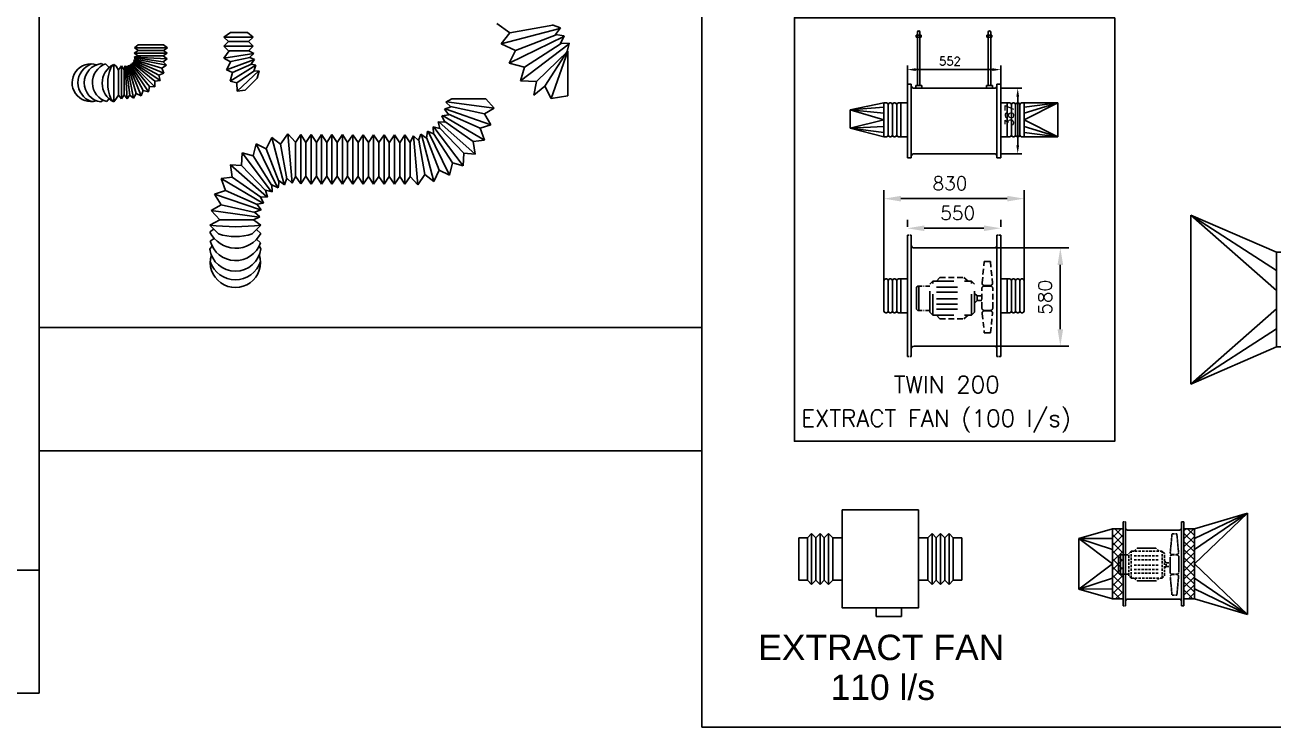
# Model space of a CAD drawing. Extents: x 462150 to 593348, y 35809 to 85242.
# Drawn here: x 512247 to 519624, y 35809 to 39959 of the extents above; entities that cross this region are included whole.
import ezdxf

# ---------------------------------------------------------------- set-up
doc = ezdxf.new("R2010")
doc.units = 0
doc.header["$LTSCALE"] = 500
doc.header["$MEASUREMENT"] = 0
for name, pattern in [('DASH3', [200, 100, -100]), ('DSH1', [0.101, 0.067, -0.034]), ('HIDDEN', [0.375, 0.25, -0.125])]:
    doc.linetypes.add(name, pattern=pattern)
for name, color, linetype in [('AC-DIM', 7, 'Continuous'), ('AC-EDUCT', 3, 'Continuous'), ('AC-EQUIPMENT', 230, 'Continuous'), ('AC-FAN', 7, 'Continuous'), ('AC-TEXT', 7, 'Continuous'), ('AC-VAV', 1, 'Continuous'), ('EDUCT', 3, 'Continuous'), ('FCU', 2, 'Continuous'), ('KHALED', 2, 'Continuous'), ('M_FLX', 2, 'Continuous'), ('MEQUIP', 2, 'Continuous'), ('MEQUIP5', 1, 'DASH3'), ('MH-FLX', 2, 'Continuous'), ('MH-SUPORT', 1, 'Continuous'), ('MNUTS', 2, 'Continuous')]:
    doc.layers.add(name, color=color, linetype=linetype)
doc.styles.add('ROMAND', font='sanss___.ttf', dxfattribs={"height": 0.3})
doc.styles.add('ROMANS', font='romans.shx', dxfattribs={"width": 0.8, "height": 100})
doc.styles.add('SIMPLEX', font='SIMPLEX.SHX')
doc.dimstyles.new('SHERIF-K', dxfattribs={"dimtxt": 80, "dimasz": 100, "dimexe": 50, "dimexo": 50, "dimgap": 50, "dimtad": 1, "dimdec": 0, "dimrnd": 5, "dimdsep": 46, "dimtxsty": 'SIMPLEX', "dimcen": -1, "dimdle": 100, "dimclrd": 161, "dimclre": 161, "dimclrt": 7, "dimadec": 0, "dimazin": 0, "dimtfac": 1, "dimtdec": 0, "dimtix": 1, "dimtmove": 0, "dimatfit": 0, "dimfxl": 1, "dimtolj": 1, "dimtzin": 0, "dimlwd": -1, "dimarcsym": 0})
doc.dimstyles.new('SHERIF-K_SEC', dxfattribs={"dimtxt": 50, "dimasz": 50, "dimexe": 25, "dimexo": 25, "dimgap": 25, "dimtad": 1, "dimdec": 0, "dimdsep": 46, "dimtxsty": 'SIMPLEX', "dimcen": -0.5, "dimdle": 100, "dimclrd": 161, "dimclre": 161, "dimclrt": 7, "dimadec": 0, "dimazin": 0, "dimtfac": 1, "dimtdec": 0, "dimtix": 1, "dimtmove": 0, "dimatfit": 0, "dimfxl": 1, "dimtolj": 1, "dimtzin": 0, "dimlwd": -1, "dimarcsym": 0})

# ---------------------------------------------------------------- blocks, each defined once
blk = doc.blocks.new('EF-B-02')
at = {"layer": 'AC-FAN'}
for p, q in [((305, 0), (-305, 0)), ((280, 0), (280, -32)), ((-300.3, -52.2), (-280, -32)), ((-280, -72.3), (-300.3, -52.2)), ((300.3, -52.2), (-300.3, -52.2)), ((-300.3, -92.5), (-280, -72.3)), ((-280, -31.9), (-280, 0)), ((280, -32), (-280, -32)), ((280, -72.3), (-280, -72.3)), ((300.3, -52.2), (280, -32)), ((280, -72.3), (300.3, -52.2)), ((300.3, -92.5), (280, -72.3)), ((-280, -112.3), (-300.3, -92.5)), ((300.3, -92.5), (-300.3, -92.5)), ((280, -112.3), (-280, -112.3)), ((-280, -142), (-280, -112.3)), ((280, -112.3), (300.3, -92.5)), ((280, -112.3), (280, -142.1)), ((-327, -620), (-327, -167)), ((-327, -167), (327, -167)), ((327, -620), (327, -167)), ((-327, -620), (327, -620)), ((-280, -645), (-280, -674.7)), ((280, -674.7), (280, -644.9)), ((-280, -674.7), (-300.3, -694.5)), ((-300.3, -694.5), (-280, -714.7)), ((300.3, -694.5), (-300.3, -694.5)), ((-280, -714.7), (-300.3, -734.8)), ((-300.3, -734.8), (-280, -755)), ((300.3, -734.8), (-300.3, -734.8)), ((280, -674.7), (-280, -674.7)), ((280, -714.7), (-280, -714.7)), ((280, -674.7), (300.3, -694.5)), ((300.3, -694.5), (280, -714.7)), ((280, -714.7), (300.3, -734.8)), ((300.3, -734.8), (280, -755)), ((305, -787), (-305, -787)), ((280, -755), (-280, -755)), ((-280, -755.1), (-280, -1012)), ((280, -1012), (280, -755)), ((280, -883.5), (-280, -883.5)), ((-234.5, -933.5), (-255.1, -833.5)), ((-189.7, -908.5), (-200, -858.5)), ((-134.5, -933.5), (-155.1, -833.5)), ((-89.7, -908.5), (-100, -858.5)), ((-34.5, -933.5), (-55.1, -833.5)), ((10.3, -908.5), (0, -858.5)), ((65.5, -933.5), (44.9, -833.5)), ((110.3, -908.5), (100, -858.5)), ((165.5, -933.5), (144.9, -833.5)), ((210.3, -908.5), (200, -858.5)), ((265.5, -933.5), (244.9, -833.5)), ((280, -1012), (-280, -1012))]:
    blk.add_line(p, q, dxfattribs=at)
at = {"layer": 'AC-FAN', "color": 9, "linetype": 'HIDDEN'}
for p, q in [((-112.6, -229.1), (-93.3, -209.8)), ((93.3, -209.8), (-93.3, -209.8)), ((-72.4, -179.9), (-80.4, -187.9)), ((-80.4, -187.9), (-80.4, -209.8)), ((80.4, -195.9), (-80.4, -195.9)), ((72.4, -179.9), (-72.4, -179.9)), ((0, -167), (0, -620)), ((80.4, -187.9), (72.4, -179.9)), ((80.4, -187.9), (80.4, -209.8)), ((112.6, -229.1), (93.3, -209.8)), ((-112.6, -253.2), (-136.7, -276.8)), ((-136.7, -276.8), (-136.7, -435.1)), ((-112.6, -229.1), (-112.6, -486.4)), ((112.6, -229.1), (-112.6, -229.1)), ((-72.4, -253.2), (-72.4, -462.3)), ((-40.2, -253.2), (-40.2, -462.3)), ((4, -253.2), (4, -462.3)), ((40.2, -253.2), (40.2, -462.3)), ((72.4, -253.2), (72.4, -462.3)), ((112.6, -229.1), (112.6, -486.4)), ((112.6, -253.2), (136.7, -276.8)), ((136.7, -276.8), (136.7, -435.1)), ((-112.6, -462.3), (-136.7, -435.1)), ((112.6, -462.3), (136.7, -435.1)), ((112.6, -486.4), (-112.6, -486.4)), ((-93.3, -505.7), (-112.6, -486.4)), ((93.3, -505.7), (-93.3, -505.7)), ((-16.1, -521.8), (-32.2, -505.7)), ((32.2, -505.7), (16.1, -521.8)), ((112.6, -486.4), (93.3, -505.7)), ((-72.3, -555.1), (-229.5, -565.5)), ((-229.5, -565.5), (-229.5, -594.2)), ((-59.8, -566.6), (-59.8, -593.1)), ((-57.5, -565.5), (-57.5, -594.2)), ((46, -554), (-46, -554)), ((16.1, -521.8), (-16.1, -521.8)), ((-16.1, -521.8), (-16.1, -554)), ((16.1, -521.8), (16.1, -554)), ((57.5, -565.5), (57.5, -594.2)), ((59.8, -566.6), (59.8, -593.1)), ((72.3, -555.1), (202.5, -565.5)), ((202.5, -565.5), (202.5, -594.2)), ((-229.5, -594.2), (-72.3, -604.5)), ((46, -605.7), (-46, -605.7)), ((202.5, -594.2), (72.3, -604.5))]:
    blk.add_line(p, q, dxfattribs=at)
at = {"layer": 'AC-FAN'}
for points in [[(-352, -167), (352, -167), (352, -142), (-352, -142)], [(-352, -620), (352, -620), (352, -645), (-352, -645)]]:
    blk.add_lwpolyline(points, close=True, dxfattribs=at)
at = {"layer": 'AC-FAN', "color": 9, "linetype": 'HIDDEN'}
for centre, start, end in [((-71.3, -566.6), 0, 95.29008), ((-46, -565.5), 90, 180), ((46, -565.5), 0, 90), ((71.3, -566.6), 84.70992, 180), ((-71.3, -593.1), 264.70992, 0), ((-46, -594.2), 180, 270), ((46, -594.2), 270, 0), ((71.3, -593.1), 180, 275.29008)]:
    blk.add_arc(centre, 11.5, start, end, dxfattribs=at)
blk = doc.blocks.new('EXH-FAN-01')
at = {"layer": 'AC-EDUCT'}
for p, q in [((173, 898.9), (-827, 898.9)), ((-607, 393.5), (-827, 898.9)), ((-607, -618.5), (-827, -1123.9)), ((173, -1123.9), (-827, -1123.9))]:
    blk.add_line(p, q, dxfattribs=at)
at = {"layer": 'AC-EDUCT', "color": 2}
for p, q in [((-827, 898.9), (-498.7, 393.5)), ((-827, 898.9), (-380.9, 393.5)), ((173, 898.9), (-273.1, 393.5)), ((173, 898.9), (-155.3, 393.5)), ((-47, 393.5), (173, 898.9)), ((-827, -1123.9), (-498.7, -618.5)), ((-827, -1123.9), (-380.9, -618.5)), ((173, -1123.9), (-273.1, -618.5)), ((173, -1123.9), (-155.3, -618.5)), ((-47, -618.5), (173, -1123.9))]:
    blk.add_line(p, q, dxfattribs=at)
at = {"layer": 'AC-FAN'}
blk.add_blockref('EF-B-02', (-327, 393.5), dxfattribs=at)
at = {"layer": 'AC-TEXT', "insert": (39.2, -481.9), "char_height": 100, "width": 2863.634, "attachment_point": 1, "style": 'ROMANS'}
blk.add_mtext('NRD', dxfattribs=at)
blk = doc.blocks.new('TEF-G-01')
at = {"color": 7}
for p, q in [((-506, 125), (-506, -125)), ((-450, 125), (-506, 125)), ((0, 125), (56, 125)), ((56, 125), (56, -125)), ((-450, -125), (-506, -125)), ((0, -125), (56, -125)), ((-250, -290), (-250, -340)), ((-100, -290), (-100, -340)), ((-100, -340), (-250, -340))]:
    blk.add_line(p, q, dxfattribs=at)
blk.add_lwpolyline([(-450, 290), (0, 290), (0, -290), (-450, -290)], close=True)
blk = doc.blocks.new('*D593')
at = {"layer": 'Defpoints', "color": 0, "transparency": 16777216}
for p in [(518014.7, 38757.3), (517462.5, 38715.7), (518014.7, 38715.7)]:
    blk.add_point(p, dxfattribs=at)
at = {"layer": 'FCU', "color": 161, "lineweight": -2, "transparency": 16777216}
for p, q in [((517462.5, 38765.7), (517462.5, 38807.3)), ((518014.7, 38765.7), (518014.7, 38807.3))]:
    blk.add_line(p, q, dxfattribs=at)
at = {"layer": 'FCU', "color": 161, "transparency": 16777216}
blk.add_line((517562.5, 38757.3), (517914.7, 38757.3), dxfattribs=at)
for points in [[(517562.5, 38774), (517562.5, 38740.7), (517462.5, 38757.3)], [(517914.7, 38774), (517914.7, 38740.7), (518014.7, 38757.3)]]:
    blk.add_solid(points, dxfattribs=at)
at = {"layer": 'FCU', "color": 7, "transparency": 16777216, "insert": (517760.4, 38847.3), "char_height": 80, "attachment_point": 5, "style": 'SIMPLEX'}
blk.add_mtext('\\A1;550', dxfattribs=at)
blk = doc.blocks.new('*D594')
at = {"layer": 'Defpoints', "color": 0, "transparency": 16777216}
for p in [(517738.6, 38640.8), (517738.6, 38060.8), (518366.8, 38060.8)]:
    blk.add_point(p, dxfattribs=at)
at = {"layer": 'FCU', "color": 161, "lineweight": -2, "transparency": 16777216}
for p, q in [((517788.6, 38640.8), (518416.8, 38640.8)), ((517788.6, 38060.8), (518416.8, 38060.8))]:
    blk.add_line(p, q, dxfattribs=at)
at = {"layer": 'FCU', "color": 161, "transparency": 16777216}
blk.add_line((518366.8, 38540.8), (518366.8, 38160.8), dxfattribs=at)
for points in [[(518350.1, 38540.8), (518383.5, 38540.8), (518366.8, 38640.8)], [(518350.1, 38160.8), (518383.5, 38160.8), (518366.8, 38060.8)]]:
    blk.add_solid(points, dxfattribs=at)
at = {"layer": 'FCU', "color": 7, "transparency": 16777216, "insert": (518276.8, 38349.3), "char_height": 80, "attachment_point": 5, "rotation": 90, "style": 'SIMPLEX'}
blk.add_mtext('\\A1;580', dxfattribs=at)
blk = doc.blocks.new('*D595')
at = {"layer": 'Defpoints', "color": 0, "transparency": 16777216}
for p in [(518152.7, 38932.3), (517324.5, 38357.8), (518152.7, 38357.8)]:
    blk.add_point(p, dxfattribs=at)
at = {"layer": 'FCU', "color": 161, "lineweight": -2, "transparency": 16777216}
for p, q in [((517324.5, 38407.8), (517324.5, 38982.3)), ((518152.7, 38407.8), (518152.7, 38982.3))]:
    blk.add_line(p, q, dxfattribs=at)
at = {"layer": 'FCU', "color": 161, "transparency": 16777216}
blk.add_line((517424.5, 38932.3), (518052.7, 38932.3), dxfattribs=at)
for points in [[(517424.5, 38949), (517424.5, 38915.6), (517324.5, 38932.3)], [(518052.7, 38949), (518052.7, 38915.6), (518152.7, 38932.3)]]:
    blk.add_solid(points, dxfattribs=at)
at = {"layer": 'FCU', "color": 7, "transparency": 16777216, "insert": (517714.5, 39022.3), "char_height": 80, "attachment_point": 5, "style": 'SIMPLEX'}
blk.add_mtext('\\A1;830', dxfattribs=at)
blk = doc.blocks.new('NUT')
at = {"layer": 'MNUTS'}
for p, q in [((-270, 0), (270, 0)), ((270, 0), (270, -194)), ((-270, 0), (-270, -194)), ((-225, -220), (-270, -194)), ((-225, -220), (225, -220)), ((-135, 0), (-135, -194)), ((135, 0), (135, -194)), ((225, -220), (270, -194))]:
    blk.add_line(p, q, dxfattribs=at)
for centre, radius, start, end in [((-202, -107), 110, 236.18895, 307.43304), ((0, 209), 425, 251.46077, 288.51142), ((202, -107), 110, 232.56696, 303.81105)]:
    blk.add_arc(centre, radius, start, end, dxfattribs=at)
blk = doc.blocks.new('*D596')
at = {"layer": 'AC-DIM', "color": 161, "lineweight": -2, "ltscale": 0.02, "transparency": 16777216}
for p, q in [((517462.5, 39595), (517462.5, 39719.9)), ((518014.7, 39595), (518014.7, 39719.9))]:
    blk.add_line(p, q, dxfattribs=at)
at = {"layer": 'AC-DIM', "color": 161, "ltscale": 0.02, "transparency": 16777216}
blk.add_line((517964.7, 39694.9), (517512.5, 39694.9), dxfattribs=at)
for points in [[(517512.5, 39703.3), (517512.5, 39686.6), (517462.5, 39694.9)], [(517964.7, 39703.3), (517964.7, 39686.6), (518014.7, 39694.9)]]:
    blk.add_solid(points, dxfattribs=at)
at = {"layer": 'Defpoints', "color": 0, "ltscale": 0.02, "transparency": 16777216}
for p in [(517462.5, 39694.9), (517462.5, 39570), (518014.7, 39570)]:
    blk.add_point(p, dxfattribs=at)
at = {"layer": 'AC-DIM', "color": 7, "ltscale": 0.02, "transparency": 16777216, "insert": (517714.3, 39744.9), "char_height": 50, "attachment_point": 5, "style": 'SIMPLEX'}
blk.add_mtext('\\A1;552', dxfattribs=at)
blk = doc.blocks.new('*D597')
at = {"layer": 'AC-DIM', "color": 161, "lineweight": -2, "ltscale": 0.02, "transparency": 16777216}
for p, q in [((518016.3, 39584.7), (518140, 39584.7)), ((518016.3, 39197.7), (518140, 39197.7))]:
    blk.add_line(p, q, dxfattribs=at)
at = {"layer": 'AC-DIM', "color": 161, "ltscale": 0.02, "transparency": 16777216}
blk.add_line((518115, 39534.7), (518115, 39247.7), dxfattribs=at)
for points in [[(518106.6, 39534.7), (518123.3, 39534.7), (518115, 39584.7)], [(518106.6, 39247.7), (518123.3, 39247.7), (518115, 39197.7)]]:
    blk.add_solid(points, dxfattribs=at)
at = {"layer": 'Defpoints', "color": 0, "ltscale": 0.02, "transparency": 16777216}
for p in [(517991.3, 39584.7), (517991.3, 39197.7), (518115, 39197.7)]:
    blk.add_point(p, dxfattribs=at)
at = {"layer": 'AC-DIM', "color": 7, "ltscale": 0.02, "transparency": 16777216, "insert": (518065, 39425.3), "char_height": 50, "attachment_point": 5, "rotation": 90, "style": 'SIMPLEX'}
blk.add_mtext('\\A1;387', dxfattribs=at)
blk = doc.blocks.new('A$C4105')
at = {"layer": 'MEQUIP', "color": 2}
for p, q in [((3, 4390), (3, 10)), ((53, 4390), (3, 4390)), ((133, 4390), (83, 4390)), ((133, 4390), (133, 790)), ((2943, 4040), (233, 4040)), ((3043, 4390), (3043, 790)), ((3093, 4390), (3043, 4390)), ((3173, 4390), (3123, 4390)), ((3173, 4390), (3173, 10)), ((133, 790), (133, 340)), ((3043, 790), (3043, 340)), ((53, 10), (3, 10)), ((133, 10), (83, 10)), ((133, 340), (133, 10)), ((2943, 440), (233, 440)), ((3043, 340), (3043, 10)), ((3043, 10), (3093, 10)), ((3123, 10), (3173, 10))]:
    blk.add_line(p, q, dxfattribs=at)
for centre, start, end in [((233, 4140), 180, 270), ((2943, 4140), 270, 360), ((233, 340), 90, 180), ((2943, 340), 0, 90)]:
    blk.add_arc(centre, 100, start, end, dxfattribs=at)
at = {"layer": 'MEQUIP5', "color": 2, "linetype": 'DSH1'}
for p, q in [((373, 3840), (283, 2869)), ((713, 2869), (623, 3840)), ((273, 2640), (273, 1840)), ((723, 2640), (723, 1840)), ((2446, 3090), (1462, 3090)), ((373, 640), (283, 1610)), ((713, 1610), (623, 640)), ((2446, 1390), (1462, 1390))]:
    blk.add_line(p, q, dxfattribs=at)
at = {"layer": 'MEQUIP5', "color": 2, "linetype": 'HIDDEN'}
for p, q in [((623, 3840), (373, 3840)), ((623, 2740), (373, 2740)), ((613, 2760), (383, 2760)), ((1143, 2940), (1023, 2820)), ((1023, 2820), (1023, 1660)), ((2743, 2940), (1143, 2940)), ((1143, 2940), (1143, 1540)), ((1293, 2940), (1462, 3090)), ((2593, 2690), (1293, 2690)), ((2593, 2940), (2446, 3090)), ((2743, 2940), (2743, 1540)), ((2743, 2940), (2863, 2820)), ((2863, 2820), (2863, 1660)), ((3043, 2740), (2863, 2740)), ((923, 2340), (723, 2340)), ((923, 2140), (723, 2140)), ((1023, 2440), (923, 2340)), ((923, 2340), (923, 2140)), ((923, 2140), (1023, 2040)), ((2593, 2490), (1293, 2490)), ((2593, 2265), (1293, 2265)), ((2593, 1990), (1293, 1990)), ((623, 1740), (373, 1740)), ((613, 1720), (383, 1720)), ((1023, 1660), (1143, 1540)), ((2743, 1540), (1143, 1540)), ((2593, 1790), (1293, 1790)), ((1293, 1540), (1462, 1390)), ((2593, 1540), (2446, 1390)), ((2743, 1540), (2863, 1660)), ((3043, 1740), (2863, 1740)), ((623, 640), (373, 640))]:
    blk.add_line(p, q, dxfattribs=at)
at = {"layer": 'MEQUIP5', "color": 2}
for p, q in [((3123, 2740), (3093, 2740)), ((3363, 2740), (3173, 2740)), ((3313, 2740), (3313, 1740)), ((3363, 2740), (3413, 2690)), ((3413, 2690), (3413, 1790)), ((3123, 1740), (3093, 1740)), ((3363, 1740), (3173, 1740)), ((3413, 1790), (3363, 1740))]:
    blk.add_line(p, q, dxfattribs=at)
at = {"layer": 'MEQUIP5', "color": 2, "linetype": 'HIDDEN'}
for centre, start, end in [((373, 2640), 90, 180), ((383, 2860), 174.70992, 270), ((613, 2860), 270, 5.29008), ((623, 2640), 0, 90), ((373, 1840), 180, 270), ((383, 1620), 90, 185.29008), ((613, 1620), 354.70992, 90), ((623, 1840), 270, 0)]:
    blk.add_arc(centre, 100, start, end, dxfattribs=at)
blk = doc.blocks.new('A$C12462221')
at = {"layer": 'EDUCT', "linetype": 'Continuous'}
h = blk.add_hatch(dxfattribs=at)
h.set_pattern_fill('ANSI37', color=2, scale=270.392068, angle=90, style=0)
h.set_pattern_definition([(315, (-5248291.986, 819910.33), (-23.89950812, -23.89950812), []), (225, (-5248291.986, 819910.33), (-23.89950812, 23.89950812), [])])
h.paths.add_polyline_path([(199.6, 507.3), (199.6, 92.7), (262, 92.7), (262, 507.3)])
h.paths.add_polyline_path([(683.5, 507.3), (683.5, 92.7), (622, 92.7), (622, 507.3)])
at = {"layer": 'AC-EDUCT'}
for p, q in [((683.5, 507.3), (998.3, 600)), ((998.3, 0), (998.3, 600)), ((199.6, 507.3), (0, 450)), ((0, 150), (0, 450)), ((199.6, 92.7), (0, 150)), ((683.5, 92.7), (998.3, 0))]:
    blk.add_line(p, q, dxfattribs=at)
at = {"layer": 'AC-EDUCT', "color": 2}
for p, q in [((998.3, 600), (683.5, 448.7)), ((998.3, 600), (683.5, 385)), ((998.3, 600), (683.5, 300)), ((0, 450), (199.6, 448.7)), ((0, 450), (199.6, 385)), ((0, 450), (199.6, 300)), ((199.6, 300), (0, 150)), ((683.5, 300), (998.3, 0)), ((0, 150), (199.6, 215)), ((0, 150), (199.6, 151.3)), ((998.3, 0), (683.5, 215)), ((998.3, 0), (683.5, 151.3))]:
    blk.add_line(p, q, dxfattribs=at)
at = {"layer": 'EDUCT', "color": 2}
for p, q in [((262, 507.3), (199.6, 507.3)), ((622, 507.3), (683.5, 507.3))]:
    blk.add_line(p, q, dxfattribs=at)
at = {"layer": 'EDUCT'}
for p, q in [((199.6, 92.7), (199.6, 507.3)), ((683.5, 92.7), (683.5, 507.3)), ((262, 92.7), (199.6, 92.7)), ((622, 92.7), (683.5, 92.7))]:
    blk.add_line(p, q, dxfattribs=at)
at = {"layer": 'EDUCT', "color": 2, "flags": 128}
for points in [[(199.6, 507.3), (199.6, 92.7), (262, 92.7), (262, 507.3)], [(683.5, 507.3), (683.5, 92.7), (622, 92.7), (622, 507.3)]]:
    blk.add_lwpolyline(points, close=True, dxfattribs=at)
at = {"layer": 'FCU', "xscale": 0.1135646686889231, "yscale": 0.1135646686889231, "zscale": 0.1135646686889231, "rotation": 180}
blk.add_blockref('A$C4105', (622.4, 549.8), dxfattribs=at)

msp = doc.modelspace()

# ---------------------------------------------------------------- linework, layer by layer
for p, q in [((512331.7, 65565.7), (512331.7, 36008.8)), ((516248.2, 59612.2), (516248.2, 35809.3)), ((516248.2, 38170), (512331.7, 38170)), ((516248.2, 37442.5), (512331.7, 37442.5)), ((512331.7, 36736.3), (506272.1, 36736.3)), ((512331.7, 36008.8), (506272.1, 36008.8)), ((524828.9, 35809.3), (516248.2, 35809.3))]:
    msp.add_line(p, q)
at = {"layer": 'AC-EDUCT'}
for p, q in [((517324.5, 39498.2), (517124.5, 39458.2)), ((518152.7, 39498.2), (518352.7, 39498.2)), ((518352.7, 39298.2), (518352.7, 39498.2)), ((518352.7, 39298.2), (518352.7, 39498.2)), ((517124.5, 39348.2), (517124.5, 39458.2)), ((517324.5, 39298.2), (517124.5, 39348.2)), ((518152.7, 39298.2), (518352.7, 39298.2)), ((516871.8, 36927.9), (516821.8, 36927.9)), ((516821.8, 36927.9), (516821.8, 36677.9)), ((517733.8, 36927.9), (517783.8, 36927.9)), ((517783.8, 36927.9), (517783.8, 36677.9)), ((516821.8, 36677.9), (516871.8, 36677.9)), ((517783.8, 36677.9), (517733.8, 36677.9))]:
    msp.add_line(p, q, dxfattribs=at)
at = {"layer": 'AC-EDUCT', "color": 2}
for p, q in [((517124.5, 39458.2), (517324.5, 39473.5)), ((518352.7, 39498.2), (518152.7, 39436.9)), ((518352.7, 39498.2), (518152.7, 39473.5)), ((518152.7, 39398.2), (518352.7, 39498.2)), ((517124.5, 39458.2), (517324.5, 39436.9)), ((517324.5, 39398.2), (517124.5, 39458.2)), ((517324.5, 39398.2), (517124.5, 39348.2)), ((518152.7, 39398.2), (518352.7, 39298.2)), ((517124.5, 39348.2), (517324.5, 39359.5)), ((517124.5, 39348.2), (517324.5, 39322.9)), ((518352.7, 39298.2), (518152.7, 39359.5)), ((518352.7, 39298.2), (518152.7, 39322.9))]:
    msp.add_line(p, q, dxfattribs=at)
at = {"layer": 'AC-EDUCT'}
msp.add_lwpolyline([(518688.7, 40001.2), (516795.5, 40001.2), (516795.5, 37498.2), (518688.7, 37498.2)], close=True, dxfattribs=at)
at = {"layer": 'FCU'}
for p, q in [((517485.2, 39609.7), (517485.2, 39172.8)), ((517324.5, 39498.2), (517324.5, 39298.2)), ((517339.5, 39498.2), (517324.5, 39498.2)), ((517334.5, 39498.2), (517339.5, 39498.2)), ((517364.5, 39498.2), (517359.5, 39498.2)), ((517364.5, 39498.2), (517359.5, 39498.2)), ((517389.5, 39498.2), (517384.5, 39498.2)), ((517389.5, 39498.2), (517384.5, 39498.2)), ((517424.5, 39498.2), (517409.5, 39498.2)), ((518052.7, 39498.2), (518067.7, 39498.2)), ((518087.7, 39498.2), (518092.7, 39498.2)), ((518087.7, 39498.2), (518092.7, 39498.2)), ((518112.7, 39498.2), (518117.7, 39498.2)), ((518112.7, 39498.2), (518117.7, 39498.2)), ((518142.7, 39498.2), (518137.7, 39498.2)), ((518137.7, 39498.2), (518152.7, 39498.2)), ((518152.7, 39498.2), (518152.7, 39298.2)), ((517324.5, 39298.2), (517339.5, 39298.2)), ((517364.5, 39298.2), (517359.5, 39298.2)), ((517389.5, 39298.2), (517384.5, 39298.2)), ((517424.5, 39298.2), (517409.5, 39298.2)), ((518052.7, 39298.2), (518067.7, 39298.2)), ((518087.7, 39298.2), (518092.7, 39298.2)), ((518112.7, 39298.2), (518117.7, 39298.2)), ((518152.7, 39298.2), (518137.7, 39298.2)), ((517485.2, 38715.7), (517485.2, 37999.9)), ((517324.5, 38447.8), (517324.5, 38267.8)), ((517334.5, 38457.8), (517339.5, 38457.8)), ((517339.5, 38457.8), (517334.5, 38457.8)), ((517364.5, 38457.8), (517359.5, 38457.8)), ((517364.5, 38457.8), (517359.5, 38457.8)), ((517389.5, 38457.8), (517384.5, 38457.8)), ((517389.5, 38457.8), (517384.5, 38457.8)), ((517424.5, 38457.8), (517409.5, 38457.8)), ((518052.7, 38457.8), (518067.7, 38457.8)), ((518087.7, 38457.8), (518092.7, 38457.8)), ((518087.7, 38457.8), (518092.7, 38457.8)), ((518112.7, 38457.8), (518117.7, 38457.8)), ((518112.7, 38457.8), (518117.7, 38457.8)), ((518142.7, 38457.8), (518137.7, 38457.8)), ((518137.7, 38457.8), (518142.7, 38457.8)), ((518152.7, 38447.8), (518152.7, 38267.8)), ((517334.5, 38257.8), (517339.5, 38257.8)), ((517364.5, 38257.8), (517359.5, 38257.8)), ((517389.5, 38257.8), (517384.5, 38257.8)), ((517424.5, 38257.8), (517409.5, 38257.8)), ((518052.7, 38257.8), (518067.7, 38257.8)), ((518087.7, 38257.8), (518092.7, 38257.8)), ((518112.7, 38257.8), (518117.7, 38257.8)), ((518142.7, 38257.8), (518137.7, 38257.8))]:
    msp.add_line(p, q, dxfattribs=at)
at = {"layer": 'FCU', "color": 1}
for p, q in [((517349.5, 39488.2), (517349.5, 39308.2)), ((517374.5, 39488.2), (517374.5, 39308.2)), ((517399.5, 39488.2), (517399.5, 39298.2)), ((517424.5, 39298.2), (517424.5, 39498.2)), ((518077.7, 39488.2), (518077.7, 39298.2)), ((518102.7, 39488.2), (518102.7, 39308.2)), ((518127.7, 39488.2), (518127.7, 39308.2)), ((517349.5, 38447.8), (517349.5, 38267.8)), ((517374.5, 38447.8), (517374.5, 38267.8)), ((517399.5, 38447.8), (517399.5, 38257.8)), ((517424.5, 38257.8), (517424.5, 38457.8)), ((518077.7, 38447.8), (518077.7, 38257.8)), ((518102.7, 38447.8), (518102.7, 38267.8)), ((518127.7, 38447.8), (518127.7, 38267.8))]:
    msp.add_line(p, q, dxfattribs=at)
at = {"layer": 'FCU'}
for points in [[(517424.5, 39298.2), (517462.5, 39298.2), (517462.5, 39498.2), (517424.5, 39498.2)], [(518052.7, 39298.2), (518014.7, 39298.2), (518014.7, 39498.2), (518052.7, 39498.2)], [(517424.5, 38257.8), (517462.5, 38257.8), (517462.5, 38457.8), (517424.5, 38457.8)], [(518052.7, 38257.8), (518014.7, 38257.8), (518014.7, 38457.8), (518052.7, 38457.8)]]:
    msp.add_lwpolyline(points, close=True, dxfattribs=at)
for centre, start, end in [((517339.5, 39488.2), 0, 90), ((517359.5, 39488.2), 90, 180), ((517364.5, 39488.2), 0, 90), ((517384.5, 39488.2), 90, 180), ((517389.5, 39488.2), 0, 90), ((517409.5, 39488.2), 90, 180), ((518067.7, 39488.2), 0, 90), ((518087.7, 39488.2), 90, 180), ((518092.7, 39488.2), 0, 90), ((518112.7, 39488.2), 90, 180), ((518117.7, 39488.2), 0, 90), ((518137.7, 39488.2), 90, 180), ((517339.5, 39308.2), 270, 0), ((517359.5, 39308.2), 180, 270), ((517364.5, 39308.2), 270, 0), ((517384.5, 39308.2), 180, 270), ((517389.5, 39308.2), 270, 0), ((517409.5, 39308.2), 180, 270), ((518067.7, 39308.2), 270, 0), ((518087.7, 39308.2), 180, 270), ((518092.7, 39308.2), 270, 0), ((518112.7, 39308.2), 180, 270), ((518117.7, 39308.2), 270, 0), ((518137.7, 39308.2), 180, 270), ((517334.5, 38447.8), 90, 180), ((517339.5, 38447.8), 0, 90), ((517359.5, 38447.8), 90, 180), ((517364.5, 38447.8), 0, 90), ((517384.5, 38447.8), 90, 180), ((517389.5, 38447.8), 0, 90), ((517409.5, 38447.8), 90, 180), ((518067.7, 38447.8), 0, 90), ((518087.7, 38447.8), 90, 180), ((518092.7, 38447.8), 0, 90), ((518112.7, 38447.8), 90, 180), ((518117.7, 38447.8), 0, 90), ((518137.7, 38447.8), 90, 180), ((518142.7, 38447.8), 0, 90), ((517334.5, 38267.8), 180, 270), ((517339.5, 38267.8), 270, 0), ((517359.5, 38267.8), 180, 270), ((517364.5, 38267.8), 270, 0), ((517384.5, 38267.8), 180, 270), ((517389.5, 38267.8), 270, 0), ((517409.5, 38267.8), 180, 270), ((518067.7, 38267.8), 270, 0), ((518087.7, 38267.8), 180, 270), ((518092.7, 38267.8), 270, 0), ((518112.7, 38267.8), 180, 270), ((518117.7, 38267.8), 270, 0), ((518137.7, 38267.8), 180, 270), ((518142.7, 38267.8), 270, 0)]:
    msp.add_arc(centre, 10, start, end, dxfattribs=at)
at = {"layer": 'KHALED'}
for p, q in [((512915.8, 39840.8), (512893.8, 39823.9)), ((513065.7, 39840.5), (512915.7, 39840.8)), ((513065.8, 39840.5), (513088.8, 39823.5)), ((512914.4, 39776.3), (512892.5, 39769.2)), ((512914.6, 39761.7), (512892.5, 39769.2)), ((512892.5, 39769.2), (513087.5, 39758.3)), ((512916.3, 39808.6), (512893.2, 39791.7)), ((512893.2, 39792.4), (513088.2, 39791.3)), ((512916.8, 39776.4), (512893.2, 39791.7)), ((512893.8, 39824.6), (513088.8, 39823.5)), ((512917.5, 39808.6), (512893.8, 39823.9)), ((513064.5, 39776.1), (512914.4, 39776.3)), ((513065.2, 39808.3), (512916.3, 39808.6)), ((513064.5, 39776.1), (512916.8, 39776.4)), ((513065.2, 39808.3), (512917.5, 39808.6)), ((513064.5, 39776.1), (513088.2, 39791.3)), ((513064.5, 39776.1), (513087.5, 39758.3)), ((513065.2, 39808.3), (513088.8, 39823.5)), ((513065.2, 39808.3), (513088.2, 39791.3)), ((512772.3, 39725.3), (512771.9, 39504.3)), ((512800.7, 39692.3), (512785.4, 39715.9)), ((512800.4, 39544.6), (512800.7, 39693.5)), ((512800.4, 39544.6), (512800.7, 39692.3)), ((512800.7, 39693.5), (512817.6, 39716.5)), ((512817, 39716.5), (512817.3, 39521.5)), ((512832.9, 39692.8), (512817.6, 39716.5)), ((512832.6, 39545.1), (512832.9, 39695.2)), ((512832.6, 39545.1), (512832.9, 39692.8)), ((512832.9, 39695.2), (512840.2, 39717)), ((512847.6, 39694.9), (512840.2, 39717)), ((512840.2, 39717), (512850.3, 39522)), ((512847.6, 39694.9), (512850.5, 39717.7)), ((512847.6, 39694.9), (512867.4, 39545.6)), ((512867.4, 39544.9), (512847.6, 39694.9)), ((512850.5, 39717.7), (512888.2, 39526.4)), ((512862, 39697.4), (512850.5, 39717.7)), ((512860.4, 39720.7), (512934.6, 39540.4)), ((512875.6, 39703), (512860.4, 39720.7)), ((512862, 39697.4), (512860.4, 39720.7)), ((512862, 39697.4), (512905.3, 39553.8)), ((512869.5, 39725.5), (512977.5, 39563.1)), ((512887.8, 39711.1), (512869.5, 39725.5)), ((512875.6, 39703), (512869.5, 39725.5)), ((512946.1, 39570.6), (512875.6, 39703)), ((512877.4, 39732), (513015, 39593.8)), ((512898.3, 39721.5), (512877.4, 39732)), ((512887.8, 39711.1), (512877.4, 39732)), ((512884, 39739.9), (513045.9, 39631.3)), ((512906.4, 39733.7), (512884, 39739.9)), ((512898.3, 39721.5), (512884, 39739.9)), ((512887.8, 39711.1), (512982.8, 39595)), ((512888.8, 39749), (513068.8, 39674)), ((512912.1, 39747.3), (512888.8, 39749)), ((512906.4, 39733.7), (512888.8, 39749)), ((512914.6, 39761.7), (512891.8, 39758.9)), ((512891.8, 39758.9), (513083, 39720.4)), ((512912.1, 39747.3), (512891.8, 39758.9)), ((513014, 39626.1), (512898.3, 39721.5)), ((512906.4, 39733.7), (513038.6, 39662.7)), ((513055.6, 39703.5), (512912.1, 39747.3)), ((512914.6, 39761.7), (513063.8, 39741.3)), ((513064.6, 39741.3), (512914.6, 39761.7)), ((513055.6, 39703.5), (513083, 39720.4)), ((513055.6, 39703.5), (513068.8, 39674)), ((513063.8, 39741.3), (513087.5, 39758.3)), ((513064.6, 39741.3), (513083, 39720.4)), ((513014, 39626.1), (513045.9, 39631.3)), ((513014, 39626.1), (513015, 39593.8)), ((513038.6, 39662.7), (513068.8, 39674)), ((513038.6, 39662.7), (513045.9, 39631.3)), ((512800.4, 39544.6), (512785.1, 39520.9)), ((512800.4, 39544.6), (512817.3, 39521.5)), ((512832.6, 39545.1), (512817.3, 39521.5)), ((512832.6, 39545.1), (512850.3, 39522)), ((512867.4, 39545.6), (512850.3, 39522)), ((512867.4, 39544.9), (512888.2, 39526.4)), ((512905.3, 39553.8), (512888.2, 39526.4)), ((512905.3, 39553.8), (512934.6, 39540.4)), ((512946.1, 39570.6), (512934.6, 39540.4)), ((512946.1, 39570.6), (512977.5, 39563.1)), ((512982.8, 39595), (512977.5, 39563.1)), ((512982.8, 39595), (513015, 39593.8))]:
    msp.add_line(p, q, dxfattribs=at)
at = {"layer": 'M_FLX'}
for p, q in [((515452.5, 39802.5), (515318.9, 39597.5)), ((515356.4, 39524.5), (515456.4, 39803.5)), ((515456.4, 39803.5), (515456.4, 39540.6)), ((512697.6, 39730.2), (512710.5, 39723.1)), ((512744.9, 39706.9), (512723.6, 39728.5)), ((512772.3, 39725.3), (512754.5, 39705.5)), ((512785.4, 39715.9), (512772.3, 39725.3)), ((515269.9, 39625.1), (515254.4, 39544)), ((515254.4, 39544), (515318.9, 39597.5)), ((515318.9, 39597.5), (515356.4, 39524.5)), ((512696, 39503.7), (512710.2, 39513.8)), ((512731.5, 39505.7), (512743.6, 39523)), ((512771.9, 39504.3), (512754.1, 39524.1)), ((512771.9, 39504.3), (512785.1, 39520.9)), ((515356.4, 39524.5), (515456.4, 39540.6)), ((513598.4, 38807.1), (513398.7, 38807.1)), ((513339.5, 38634.3), (513353, 38653.1)), ((513641.1, 38635.7), (513631.6, 38653))]:
    msp.add_line(p, q, dxfattribs=at)
at = {"layer": 'M_FLX', "color": 2}
for p, q in [((514726.8, 39461.5), (514764.6, 39475.3)), ((514733.9, 39503), (514770.9, 39521.4)), ((514733.9, 39503), (514764.6, 39475.3)), ((514738, 39505.1), (515020.9, 39466.2)), ((514761.9, 39477.8), (514962.8, 39433.2)), ((514770.9, 39521.4), (514970.6, 39521.4)), ((515020.9, 39466.2), (514970.6, 39521.4)), ((514711.8, 39422.2), (514751.6, 39428.4)), ((514711.8, 39422.2), (514729.7, 39384.9)), ((514715.6, 39422.8), (514963.2, 39277.9)), ((514726.8, 39461.5), (514751.6, 39428.4)), ((514730.5, 39462.9), (515001.3, 39369.2)), ((514749.5, 39431.1), (514937.9, 39348.2)), ((515020.9, 39466.2), (514962.8, 39433.2)), ((515001.3, 39369.2), (514962.8, 39433.2)), ((514626.3, 39331.6), (514620.3, 39290.7)), ((514626.3, 39331.6), (514662.7, 39314.7)), ((514629.7, 39330), (514755.5, 39071.4)), ((514660.6, 39356), (514662.7, 39314.7)), ((514660.6, 39356), (514699.7, 39346.5)), ((514664.2, 39355.1), (514837.9, 39126.1)), ((514689.5, 39386.6), (514699.7, 39346.5)), ((514689.5, 39386.6), (514729.7, 39384.9)), ((514693.2, 39386.4), (514908, 39195.9)), ((514698.9, 39349.6), (514841.4, 39200.7)), ((514728.2, 39387.9), (514896.9, 39269.7)), ((515001.3, 39369.2), (514937.9, 39348.2)), ((514963.2, 39277.9), (514937.9, 39348.2)), ((513613.8, 39257.1), (513595.9, 39184.7)), ((513739.6, 38998.5), (513613.8, 39257.1)), ((513613.8, 39257.1), (513673.6, 39227.2)), ((513705.3, 39294.7), (513673.6, 39227.2)), ((513778.2, 39016.4), (513705.3, 39294.7)), ((513705.3, 39294.7), (513758.1, 39253.7)), ((513800.9, 39314.8), (513758.1, 39253.7)), ((513794, 39049.6), (513758.1, 39253.7)), ((513825.5, 39025), (513800.9, 39314.8)), ((513800.9, 39314.8), (513845.9, 39265.4)), ((513845.9, 39063.3), (513845.9, 39265.2)), ((513846.2, 39265.1), (513877, 39311.4)), ((513877, 39311.4), (513877, 39019)), ((513877, 39311.4), (513907.8, 39265.1)), ((513907.8, 39264.9), (513938.6, 39311.2)), ((513907.8, 39065.4), (513907.8, 39267.3)), ((513938.6, 39311.2), (513938.6, 39018.8)), ((513938.6, 39311.2), (513969.3, 39264.9)), ((513969.3, 39264.7), (514000.1, 39311)), ((513969.3, 39065.2), (513969.3, 39267)), ((514000.1, 39311), (514000.1, 39018.6)), ((514000.1, 39311), (514030.9, 39264.7)), ((514030.9, 39264.5), (514061.7, 39310.8)), ((514030.9, 39065), (514030.9, 39266.8)), ((514061.7, 39310.8), (514061.7, 39018.4)), ((514061.7, 39310.8), (514092.5, 39264.5)), ((514092.5, 39264.3), (514123.3, 39310.6)), ((514092.5, 39064.8), (514092.5, 39266.6)), ((514123.3, 39310.6), (514123.3, 39018.2)), ((514123.3, 39310.6), (514154, 39264.3)), ((514154, 39264.1), (514184.8, 39310.4)), ((514154, 39064.6), (514154, 39266.4)), ((514184.8, 39310.4), (514184.8, 39018)), ((514184.8, 39310.4), (514215.6, 39264.1)), ((514215.6, 39263.8), (514246.4, 39310.2)), ((514215.6, 39064.4), (514215.6, 39266.2)), ((514246.4, 39310.2), (514246.4, 39017.8)), ((514246.4, 39310.2), (514277.2, 39263.8)), ((514277.2, 39263.6), (514308, 39310)), ((514277.2, 39064.1), (514277.2, 39266)), ((514308, 39310), (514308, 39017.6)), ((514308, 39310), (514338.7, 39263.6)), ((514338.7, 39263.4), (514369.5, 39309.8)), ((514338.7, 39063.9), (514338.7, 39265.8)), ((514369.5, 39309.8), (514369.5, 39017.4)), ((514369.5, 39309.8), (514400.3, 39263.4)), ((514400.3, 39263.2), (514431.1, 39309.6)), ((514400.3, 39063.7), (514400.3, 39265.6)), ((514431.1, 39309.6), (514431.1, 39017.2)), ((514431.1, 39309.6), (514461.9, 39263.2)), ((514461.9, 39263), (514492.6, 39309.4)), ((514461.9, 39063.5), (514461.9, 39265.4)), ((514492.6, 39309.4), (514523.4, 39263)), ((514492.6, 39309.4), (514492.6, 39017)), ((514543.4, 39303.9), (514523.4, 39265.2)), ((514523.4, 39063.3), (514523.4, 39265.2)), ((514543.4, 39303.9), (514574.1, 39275.4)), ((514543.8, 39303.5), (514568.4, 39013.7)), ((514587.9, 39314.4), (514574.1, 39275.4)), ((514575.3, 39278.9), (514611.2, 39074.8)), ((514587.9, 39314.4), (514620.3, 39290.7)), ((514591.1, 39312.1), (514664, 39033.8)), ((514620.8, 39294.1), (514695.7, 39101.3)), ((514662.6, 39318), (514773.4, 39143.8)), ((514963.2, 39277.9), (514896.9, 39269.7)), ((514908, 39195.9), (514896.9, 39269.7)), ((513531.4, 39202.4), (513527.9, 39127.8)), ((513705.1, 38973.4), (513531.4, 39202.4)), ((513531.4, 39202.4), (513595.9, 39184.7)), ((513706.7, 39010.5), (513595.9, 39184.7)), ((513748.5, 39034.4), (513673.6, 39227.2)), ((514837.9, 39126.1), (514841.4, 39200.7)), ((514908, 39195.9), (514841.4, 39200.7)), ((513676.1, 38942.1), (513461.3, 39132.6)), ((513461.3, 39132.6), (513527.9, 39127.8)), ((513461.3, 39132.6), (513472.4, 39058.8)), ((513670.4, 38978.9), (513527.9, 39127.8)), ((514664, 39033.8), (514695.7, 39101.3)), ((514755.5, 39071.4), (514695.7, 39101.3)), ((514755.5, 39071.4), (514773.4, 39143.8)), ((514837.9, 39126.1), (514773.4, 39143.8)), ((513406.1, 39050.6), (513472.4, 39058.8)), ((513653.7, 38905.7), (513406.1, 39050.6)), ((513406.1, 39050.6), (513431.4, 38980.3)), ((513641.1, 38940.7), (513472.4, 39058.8)), ((513743, 38996.9), (513749, 39037.8)), ((513781.4, 39014.1), (513749, 39037.8)), ((513781.4, 39014.1), (513795.2, 39053.1)), ((513825.9, 39024.7), (513795.2, 39053.1)), ((513825.9, 39024.7), (513845.9, 39063.3)), ((513846.2, 39065.4), (513877, 39019)), ((513877, 39019), (513907.8, 39065.4)), ((513907.8, 39065.2), (513938.6, 39018.8)), ((513938.6, 39018.8), (513969.3, 39065.2)), ((513969.3, 39065), (514000.1, 39018.6)), ((514000.1, 39018.6), (514030.9, 39065)), ((514030.9, 39064.8), (514061.7, 39018.4)), ((514061.7, 39018.4), (514092.5, 39064.8)), ((514092.5, 39064.6), (514123.3, 39018.2)), ((514123.3, 39018.2), (514154, 39064.6)), ((514154, 39064.4), (514184.8, 39018)), ((514184.8, 39018), (514215.6, 39064.4)), ((514215.6, 39064.1), (514246.4, 39017.8)), ((514246.4, 39017.8), (514277.2, 39064.1)), ((514277.2, 39063.9), (514308, 39017.6)), ((514308, 39017.6), (514338.7, 39063.9)), ((514338.7, 39063.7), (514369.5, 39017.4)), ((514369.5, 39017.4), (514400.3, 39063.7)), ((514400.3, 39063.5), (514431.1, 39017.2)), ((514431.1, 39017.2), (514461.9, 39063.5)), ((514461.9, 39063.3), (514492.6, 39017)), ((514492.6, 39017), (514523.4, 39063.3)), ((514568.4, 39013.7), (514523.4, 39063.1)), ((514568.4, 39013.7), (514611.2, 39074.8)), ((514664, 39033.8), (514611.2, 39074.8)), ((513368, 38959.3), (513431.4, 38980.3)), ((513638.8, 38865.6), (513368, 38959.3)), ((513368, 38959.3), (513406.5, 38895.3)), ((513619.8, 38897.4), (513431.4, 38980.3)), ((513679.8, 38941.9), (513669.6, 38982)), ((513708.7, 38972.5), (513669.6, 38982)), ((513708.7, 38972.5), (513706.5, 39013.8)), ((513743, 38996.9), (513706.5, 39013.8)), ((513348.4, 38862.3), (513406.5, 38895.3)), ((513607.4, 38850.7), (513406.5, 38895.3)), ((513657.5, 38906.3), (513617.7, 38900.2)), ((513642.5, 38867), (513617.7, 38900.2)), ((513657.5, 38906.3), (513639.6, 38943.7)), ((513679.8, 38941.9), (513639.6, 38943.7)), ((513398.7, 38807.1), (513340.5, 38775.2)), ((513348.4, 38862.3), (513398.7, 38807.1)), ((513631.3, 38823.4), (513348.4, 38862.3)), ((513635.4, 38825.5), (513598.4, 38807.1)), ((513598.4, 38807.1), (513641.1, 38775.2)), ((513642.5, 38867), (513604.7, 38853.2)), ((513635.4, 38825.5), (513604.7, 38853.2)), ((513340.5, 38775.2), (513390.9, 38724.2)), ((513340.5, 38735.2), (513362.7, 38752.8)), ((513641.1, 38775.2), (513590.6, 38724.2)), ((513615.6, 38749.4), (513641.1, 38726.2)), ((513342.3, 38681.5), (513365.3, 38697.6)), ((513616.4, 38692.5), (513638.9, 38670.4))]:
    msp.add_line(p, q, dxfattribs=at)
at = {"layer": 'M_FLX'}
for centre, radius, start, end in [((512637.1, 39617.5), 111.5, 72.19085, 286.88299), ((512677.5, 39617.4), 117.3, 108.12106, 251.54936), ((512712.1, 39616.9), 114.3, 97.2952, 261.93259), ((512761.8, 39618.3), 116.6, 109.13206, 254.94005), ((512826.7, 39614.7), 123.3, 116.20505, 243.57389), ((512971.2, 39614.4), 235.1, 157.18573, 202.5932), ((513490.8, 40098.3), 1331.6, 263.51901, 276.48099), ((513493.1, 38808.7), 169.4, 205.71835, 330.85195), ((513492.3, 38721.6), 155.2, 194.94942, 340.75741), ((513490.8, 39020.8), 313, 251.39522, 288.60479), ((513490.2, 38655.4), 152.2, 187.95688, 352.59427), ((513490.8, 38555.5), 148.4, 163.00648, 17.69862), ((513490.8, 38609.3), 156.2, 198.34011, 341.76841)]:
    msp.add_arc(centre, radius, start, end, dxfattribs=at)
at = {"layer": 'MEQUIP', "color": 2}
for p, q in [((517462.5, 39172.8), (517462.5, 39609.7)), ((517485.2, 39609.7), (517462.5, 39609.7)), ((517502.6, 39584.7), (517974.7, 39584.7)), ((517992.1, 39609.7), (518014.7, 39609.7)), ((517992.1, 39172.8), (517992.1, 39609.7)), ((518014.7, 39172.8), (518014.7, 39609.7)), ((517485.2, 39172.8), (517462.5, 39172.8)), ((517502.6, 39197.7), (517974.7, 39197.7)), ((517992.1, 39172.8), (518014.7, 39172.8)), ((517462.5, 37999.9), (517462.5, 38715.7)), ((517471.2, 38715.7), (517462.5, 38715.7)), ((517485.2, 38715.7), (517476.4, 38715.7)), ((517992.1, 38715.7), (518000.8, 38715.7)), ((517992.1, 38658.3), (517992.1, 38715.7)), ((517992.1, 38596.5), (517992.1, 38658.3)), ((518006, 38715.7), (518014.7, 38715.7)), ((518014.7, 37999.9), (518014.7, 38715.7)), ((517502.6, 38640.8), (517974.7, 38640.8)), ((517992.1, 37999.9), (517992.1, 38596.5)), ((517462.5, 37999.9), (517471.2, 37999.9)), ((517476.4, 37999.9), (517485.2, 37999.9)), ((517502.6, 38060.8), (517974.7, 38060.8)), ((517992.1, 37999.9), (518000.8, 37999.9)), ((518006, 37999.9), (518014.7, 37999.9))]:
    msp.add_line(p, q, dxfattribs=at)
for centre, major_axis, start_param, end_param in [((517502.6, 39602.2), (-0.1, 17.4), 1.565636, 3.136433), ((517974.7, 39602.2), (0.2, 17.4), 3.151822, 4.722618), ((517502.6, 38658.3), (-0.1, 17.4), 1.566288, 3.137085), ((517974.7, 38658.3), (0.1, 17.4), 3.149851, 4.720647), ((517502.6, 38043.4), (-0.2, 17.4), -0.009483, 1.561313), ((517974.7, 38043.4), (-0.1, 17.4), 4.707881, 6.278677)]:
    msp.add_ellipse(centre, major_axis=major_axis, ratio=1, start_param=start_param, end_param=end_param, dxfattribs=at)
at = {"layer": 'MEQUIP', "color": 2, "extrusion": (0, 0, -1)}
for centre, major_axis, start_param, end_param in [((517502.6, 39180.3), (0.1, 17.4), 4.707229, 6.278025), ((517974.7, 39180.3), (-0.2, 17.4), 0.010229, 1.581025)]:
    msp.add_ellipse(centre, major_axis=major_axis, ratio=1, start_param=start_param, end_param=end_param, dxfattribs=at)
at = {"layer": 'MEQUIP5', "color": 1, "linetype": 'DSH1'}
for p, q in [((517904.5, 38434.3), (517917.4, 38560.1)), ((517953.3, 38560.1), (517966.3, 38434.3)), ((517655.4, 38466), (517796.8, 38466)), ((517903, 38286.4), (517903, 38401.4)), ((517967.7, 38286.4), (517967.7, 38401.4)), ((517655.4, 38221.7), (517796.8, 38221.7)), ((517904.5, 38253.4), (517917.4, 38139.1)), ((517953.3, 38139.1), (517966.3, 38253.4))]:
    msp.add_line(p, q, dxfattribs=at)
at = {"layer": 'MEQUIP5', "color": 1, "linetype": 'HIDDEN'}
for p, q in [((517917.4, 38560.1), (517953.3, 38560.1)), ((517612.7, 38444.5), (517595.5, 38427.2)), ((517612.7, 38444.5), (517842.7, 38444.5)), ((517612.7, 38243.3), (517612.7, 38444.5)), ((517634.3, 38444.5), (517655.4, 38466)), ((517821.1, 38444.5), (517796.8, 38466)), ((517842.7, 38243.3), (517842.7, 38444.5)), ((517859.9, 38427.2), (517842.7, 38444.5)), ((517569.6, 38415.7), (517595.5, 38415.7)), ((517595.5, 38260.5), (517595.5, 38427.2)), ((517634.3, 38408.5), (517821.1, 38408.5)), ((517634.3, 38379.8), (517821.1, 38379.8)), ((517859.9, 38260.5), (517859.9, 38427.2)), ((517874.3, 38358.2), (517859.9, 38372.6)), ((517917.4, 38415.7), (517953.3, 38415.7)), ((517918.8, 38418.6), (517951.9, 38418.6)), ((517634.3, 38340.3), (517821.1, 38340.3)), ((517634.3, 38307.9), (517821.1, 38307.9)), ((517859.9, 38315.1), (517874.3, 38329.5)), ((517874.3, 38329.5), (517874.3, 38358.2)), ((517874.3, 38358.2), (517903, 38358.2)), ((517874.3, 38329.5), (517903, 38329.5)), ((517569.6, 38272), (517595.5, 38272)), ((517612.7, 38243.3), (517595.5, 38260.5)), ((517612.7, 38243.3), (517842.7, 38243.3)), ((517634.3, 38279.2), (517821.1, 38279.2)), ((517634.3, 38243.3), (517655.4, 38221.7)), ((517821.1, 38243.3), (517796.8, 38221.7)), ((517842.7, 38243.3), (517859.9, 38260.5)), ((517917.4, 38272), (517953.3, 38272)), ((517918.8, 38269.1), (517951.9, 38269.1)), ((517917.4, 38139.1), (517953.3, 38139.1))]:
    msp.add_line(p, q, dxfattribs=at)
at = {"layer": 'MEQUIP5', "color": 1}
for p, q in [((517516.4, 38408.5), (517523.6, 38415.7)), ((517516.4, 38279.2), (517516.4, 38408.5)), ((517523.6, 38415.7), (517550.9, 38415.7)), ((517530.8, 38272), (517530.8, 38415.7)), ((517558.1, 38415.7), (517562.4, 38415.7)), ((517523.6, 38272), (517516.4, 38279.2)), ((517523.6, 38272), (517550.9, 38272)), ((517558.1, 38272), (517562.4, 38272))]:
    msp.add_line(p, q, dxfattribs=at)
at = {"layer": 'MEQUIP5', "color": 1, "linetype": 'HIDDEN'}
for centre, major_axis, start_param, end_param in [((517917.4, 38401.4), (0.1, 14.4), 0.004428, 1.575224), ((517918.8, 38433), (-0.1, 14.4), 1.46999, 3.133116), ((517951.9, 38433), (0.1, 14.4), 3.148418, 4.811544), ((517953.3, 38401.4), (-0.1, 14.4), 4.707961, 6.278757), ((517917.4, 38286.4), (0, 14.4), 1.568136, 3.138932), ((517918.8, 38254.8), (0.1, 14.4), 0.006943, 1.670069), ((517951.9, 38254.8), (0.1, 14.4), 4.626733, 6.289858), ((517953.3, 38286.4), (0.1, 14.4), 3.146021, 4.716817)]:
    msp.add_ellipse(centre, major_axis=major_axis, ratio=1, start_param=start_param, end_param=end_param, dxfattribs=at)
at = {"layer": 'MH-FLX'}
for p, q in [((513421.8, 39887.7), (513461.4, 39915.1)), ((513562.7, 39915.1), (513461.4, 39915.1)), ((513596.4, 39887.7), (513562.7, 39915.1)), ((515035.9, 39966.8), (515112.4, 39913.2)), ((515409.5, 39938.4), (515061, 39847.1)), ((515061, 39847.1), (515112.4, 39913.2)), ((515367.9, 39958.1), (515112.4, 39913.2)), ((515412.4, 39942.4), (515363.5, 39959.7)), ((515412.4, 39942.4), (515382.6, 39901.7)), ((513449.4, 39860.2), (513421.8, 39887.7)), ((513596.4, 39887.7), (513421.8, 39887.7)), ((513421.8, 39832.8), (513449.4, 39860.2)), ((513568.7, 39860.2), (513449.4, 39860.2)), ((513568.7, 39860.2), (513596.4, 39887.7)), ((513596.4, 39832.8), (513568.7, 39860.2)), ((515061, 39847.1), (515145.6, 39807.4)), ((515431.9, 39890), (515108.1, 39732.6)), ((515386.9, 39901.1), (515145.6, 39807.4)), ((515463.3, 39846.8), (515176.6, 39629.4)), ((515416.8, 39848.9), (515198.8, 39710.1)), ((515433.9, 39894.3), (515382.6, 39901.7)), ((515433.9, 39894.3), (515412.7, 39848.7)), ((515464.4, 39851.4), (515412.7, 39848.7)), ((515464.4, 39851.4), (515452.5, 39802.5)), ((513451.6, 39803.2), (513421.8, 39832.8)), ((513596.4, 39832.8), (513421.8, 39832.8)), ((513423.2, 39761.9), (513453.1, 39805.4)), ((513600.1, 39790.9), (513423.2, 39761.9)), ((513570.9, 39805.4), (513453.1, 39805.4)), ((513576, 39767.5), (513463.4, 39742.5)), ((513568.7, 39805.4), (513596.4, 39832.8)), ((513600.1, 39790.9), (513570.9, 39805.4)), ((513600.1, 39790.9), (513575.9, 39769.1)), ((513603.6, 39754.7), (513576, 39767.5)), ((515108.1, 39732.6), (515145.6, 39807.4)), ((515456.4, 39803.5), (515269.9, 39625.1)), ((513423.2, 39761.9), (513462.9, 39741.6)), ((513603.6, 39754.7), (513438.7, 39694.2)), ((513438.7, 39694.2), (513463.4, 39742.5)), ((513438.7, 39694.2), (513474.6, 39678.4)), ((513612, 39720.6), (513460.5, 39626.7)), ((513585.2, 39727.1), (513474.5, 39678.4)), ((513603.6, 39754.7), (513584.1, 39728.6)), ((513612, 39720.6), (513585.2, 39727.1)), ((513612, 39720.6), (513599.9, 39685.8)), ((515108.1, 39732.6), (515198.8, 39710.1)), ((515176.6, 39629.4), (515198.8, 39710.1)), ((513460.5, 39626.7), (513474.5, 39678.4)), ((513460.5, 39626.7), (513500, 39617.4)), ((513599.9, 39685.8), (513498.6, 39616.3)), ((513500.8, 39568.4), (513498.6, 39616.3)), ((513628.7, 39687), (513500.8, 39568.4)), ((513620.2, 39644.4), (513549.5, 39573.7)), ((513631.6, 39687.2), (513599.9, 39685.8)), ((513631.6, 39687.2), (513620.2, 39644.4)), ((515176.6, 39629.4), (515269.9, 39625.1)), ((513500.8, 39568.4), (513549.5, 39573.7)), ((516896.8, 36953.1), (516871.8, 36927.9)), ((516871.8, 36927.9), (516871.8, 36677.9)), ((516896.8, 36953.1), (516896.8, 36652.7)), ((516921.8, 36927.9), (516896.8, 36953.1)), ((516946.8, 36953.1), (516921.8, 36927.9)), ((516921.8, 36927.9), (516921.8, 36677.9)), ((516946.8, 36953.1), (516946.8, 36652.7)), ((516971.8, 36927.9), (516946.8, 36953.1)), ((516996.8, 36953.1), (516971.8, 36927.9)), ((516971.8, 36927.9), (516971.8, 36677.9)), ((516996.8, 36953.1), (516996.8, 36652.7)), ((517021.8, 36927.9), (516996.8, 36953.1)), ((517021.8, 36927.9), (517021.8, 36677.9)), ((517583.8, 36927.9), (517608.8, 36953.1)), ((517583.8, 36927.9), (517583.8, 36677.9)), ((517608.8, 36953.1), (517608.8, 36652.7)), ((517608.8, 36953.1), (517633.8, 36927.9)), ((517633.8, 36927.9), (517658.8, 36953.1)), ((517633.8, 36927.9), (517633.8, 36677.9)), ((517658.8, 36953.1), (517658.8, 36652.7)), ((517658.8, 36953.1), (517683.8, 36927.9)), ((517683.8, 36927.9), (517708.8, 36953.1)), ((517683.8, 36927.9), (517683.8, 36677.9)), ((517708.8, 36953.1), (517708.8, 36652.7)), ((517708.8, 36953.1), (517733.8, 36927.9)), ((517733.8, 36927.9), (517733.8, 36677.9)), ((516896.8, 36652.7), (516871.8, 36677.9)), ((516921.8, 36677.9), (516896.8, 36652.7)), ((516946.8, 36652.7), (516921.8, 36677.9)), ((516971.8, 36677.9), (516946.8, 36652.7)), ((516996.8, 36652.7), (516971.8, 36677.9)), ((517021.8, 36677.9), (516996.8, 36652.7)), ((517583.8, 36677.9), (517608.8, 36652.7)), ((517608.8, 36652.7), (517633.8, 36677.9)), ((517633.8, 36677.9), (517658.8, 36652.7)), ((517658.8, 36652.7), (517683.8, 36677.9)), ((517683.8, 36677.9), (517708.8, 36652.7)), ((517708.8, 36652.7), (517733.8, 36677.9))]:
    msp.add_line(p, q, dxfattribs=at)
at = {"layer": 'MH-SUPORT'}
for p, q in [((517522.1, 39601), (517522.1, 39916.2)), ((517537.1, 39601), (517537.1, 39916.2)), ((517940.2, 39601), (517940.2, 39916.2)), ((517955.2, 39601), (517955.2, 39916.2)), ((517513.2, 39601), (517547.7, 39601)), ((517513.2, 39584.7), (517513.2, 39601)), ((517547.7, 39584.7), (517547.7, 39601)), ((517931.2, 39601), (517965.7, 39601)), ((517931.2, 39584.7), (517931.2, 39601)), ((517965.7, 39584.7), (517965.7, 39601))]:
    msp.add_line(p, q, dxfattribs=at)
for centre in [(517529.6, 39916.2), (517947.7, 39916.2)]:
    msp.add_arc(centre, 7.5, 0, 180, dxfattribs=at)

# ---------------------------------------------------------------- block references
msp.add_blockref('A$C12462221', (518475.4, 36474))
at = {"layer": 'AC-EQUIPMENT'}
msp.add_blockref('TEF-G-01', (517527.8, 36802.9), dxfattribs=at)
at = {"layer": 'AC-VAV', "rotation": 270}
msp.add_blockref('EXH-FAN-01', (520262.4, 38008.5), dxfattribs=at)
at = {"layer": 'MH-SUPORT'}
for p, xscale, yscale, zscale in [((517529.6, 39898.2), -0.05555555550381541, 0.0555555555620231, 0.0555555555552102), ((517947.7, 39898.2), 0.05555555550381541, 0.05555555550381541, 0.05555555550381541)]:
    msp.add_blockref('NUT', p, dxfattribs=dict(at, xscale=xscale, yscale=yscale, zscale=zscale))

# ---------------------------------------------------------------- texts
at = {"layer": 'AC-TEXT'}
for s, height, style, p in [('TWIN 200', 100, 'ROMANS', (517382.8, 37783.2)), ('EXTRACT FAN (100 l/s)', 100, 'ROMANS', (516835.1, 37584.2)), ('EXTRACT FAN', 150, 'ROMAND', (516580.6, 36204.9)), ('110 l/s', 150, 'ROMAND', (517008.6, 35969.6))]:
    msp.add_text(s, height=height, dxfattribs=dict(at, style=style)).set_placement(p)

# ---------------------------------------------------------------- dimensions: what is measured, and where the dimension line sits
at = {"layer": 'AC-DIM', "ltscale": 0.02}
dim = msp.add_linear_dim(base=(517462.5, 39694.9), p1=(518014.7, 39570), p2=(517462.5, 39570), dimstyle='SHERIF-K_SEC', dxfattribs=at)
dim.commit()
dim.dimension.update_dxf_attribs({"geometry": '*D596', "text_midpoint": (517714.3, 39694.9), "dimtype": 160})
dim = msp.add_linear_dim(base=(518115, 39197.7), p1=(517991.3, 39584.7), p2=(517991.3, 39197.7), angle=90, dimstyle='SHERIF-K_SEC', dxfattribs=at)
dim.commit()
dim.dimension.update_dxf_attribs({"geometry": '*D597', "text_midpoint": (518115, 39425.3), "dimtype": 160})
at = {"layer": 'FCU'}
for base, p1, p2, picture, middle in [((518152.7, 38932.3), (517324.5, 38357.8), (518152.7, 38357.8), '*D595', (517714.5, 38932.3)), ((518014.7, 38757.3), (517462.5, 38715.7), (518014.7, 38715.7), '*D593', (517760.4, 38757.3))]:
    dim = msp.add_linear_dim(base=base, p1=p1, p2=p2, dimstyle='SHERIF-K', override={"dimcen": 1847.711194}, dxfattribs=at)
    dim.commit()
    dim.dimension.update_dxf_attribs({"geometry": picture, "text_midpoint": middle, "dimtype": 160})
dim = msp.add_linear_dim(base=(518366.8, 38060.8), p1=(517738.6, 38640.8), p2=(517738.6, 38060.8), angle=90, dimstyle='SHERIF-K', override={"dimcen": 1847.711194}, dxfattribs=at)
dim.commit()
dim.dimension.update_dxf_attribs({"geometry": '*D594', "text_midpoint": (518366.8, 38349.3), "dimtype": 160})

doc.saveas('drawing.dxf')
